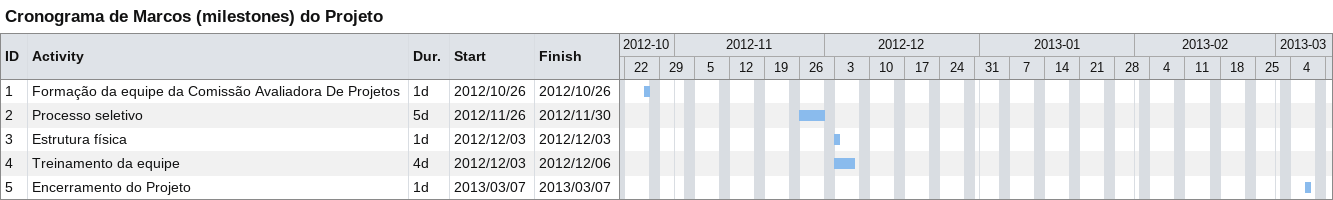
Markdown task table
Cronograma de Marcos (milestones) do Projeto

| ID | Task | Duration | Start | Finish |
|---|---|---|---|---|
| 1 | Formação da equipe da Comissão Avaliadora De Projetos | 1d | 2012-10-26 | 2012-10-26 |
| 2 | Processo seletivo | 5d | 2012-11-26 | 2012-11-30 |
| 3 | Estrutura física | 1d | 2012-12-03 | 2012-12-03 |
| 4 | Treinamento da equipe | 4d | 2012-12-03 | 2012-12-06 |
| 5 | Encerramento do Projeto | 1d | 2013-03-07 | 2013-03-07 |
